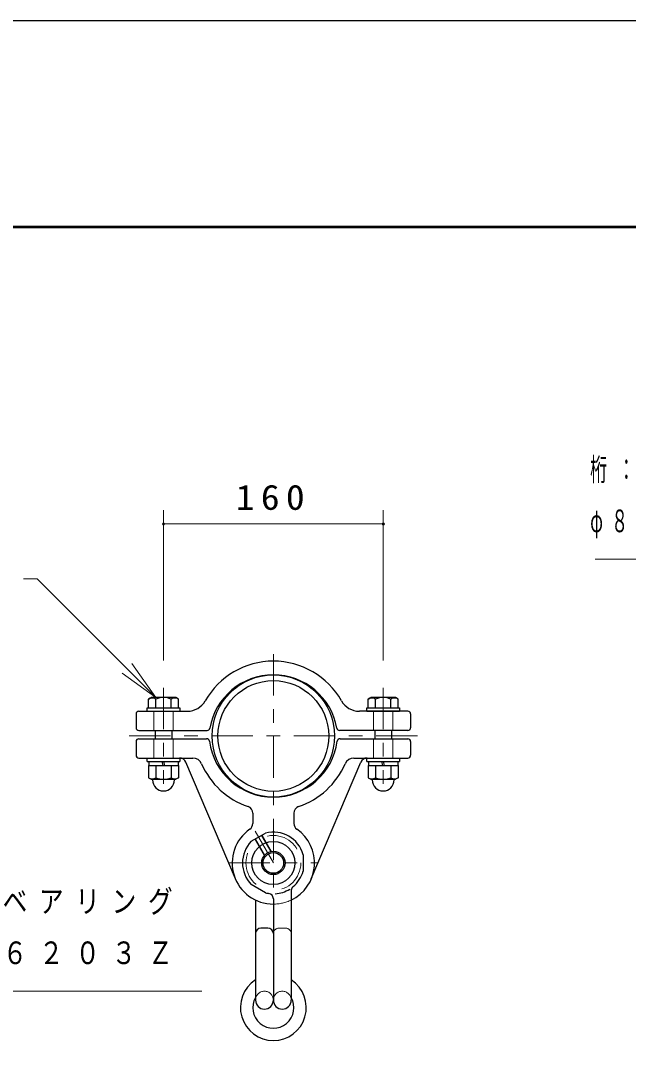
# Model space of a CAD drawing. Units: millimetres on the paper, with parts at other scales. Extents: x 197 to 617, y 140 to 437.
# Drawn here: x 369.2 to 413.5, y 361.2 to 436.9 of the extents above; entities that cross this region are included whole.
import ezdxf

# ---------------------------------------------------------------- set-up
doc = ezdxf.new("R2010")
doc.units = ezdxf.units.MM
doc.linetypes.add('USER1', pattern=[4.5, 2.5, -2])
doc.linetypes.add('USER2', pattern=[6, 3, -1, 1, -1])
for name, color, linetype, lineweight in [('A3図枠', 140, 'Continuous', 50), ('線', 2, 'Continuous', 25), ('補助', 2, 'Continuous', 13)]:
    doc.layers.add(name, color=color, linetype=linetype, lineweight=lineweight)
doc.styles.add('ＭＳ ゴシック', font='')
doc.styles.get('ＭＳ ゴシック').set_extended_font_data('MS Gothic')

# ---------------------------------------------------------------- blocks, each defined once
blk = doc.blocks.new('dimension_origin')
at = {"color": 0, "linetype": 'Continuous', "lineweight": -2}
blk.add_circle((0, 0), 1.25, dxfattribs=at)

msp = doc.modelspace()

# ---------------------------------------------------------------- linework, layer by layer
at = {"layer": 'A3図枠', "color": 7}
msp.add_line((599.181, 421.877), (214.181, 421.877), dxfattribs=at)
at = {"layer": '線', "color": 1, "linetype": 'USER2', "lineweight": 13}
for p, q in [((387.634, 390.735), (387.634, 372.025)), ((379.634, 388.28), (379.634, 381.28)), ((395.634, 388.28), (395.634, 381.28)), ((377.134, 384.78), (398.134, 384.78)), ((387.634, 375.525), (386.3, 377.836)), ((384.376, 375.525), (390.892, 375.525))]:
    msp.add_line(p, q, dxfattribs=at)
at = {"layer": '線'}
for p, q in [((378.537, 387.472), (378.734, 387.585)), ((380.534, 387.585), (378.734, 387.585)), ((380.731, 387.472), (380.534, 387.585)), ((394.537, 387.472), (394.734, 387.585)), ((396.534, 387.585), (394.734, 387.585)), ((396.731, 387.472), (396.534, 387.585)), ((378.434, 386.835), (380.834, 386.835)), ((378.434, 386.585), (378.434, 386.835)), ((378.537, 386.835), (378.537, 387.472)), ((378.537, 386.835), (380.731, 386.835)), ((379.086, 386.835), (379.086, 387.472)), ((380.183, 386.835), (380.183, 387.472)), ((380.731, 386.835), (380.731, 387.472)), ((380.834, 386.835), (380.834, 386.585)), ((394.434, 386.835), (396.834, 386.835)), ((394.434, 386.585), (394.434, 386.835)), ((394.537, 386.835), (394.537, 387.472)), ((394.537, 386.835), (396.731, 386.835)), ((395.086, 386.835), (395.086, 387.472)), ((396.183, 386.835), (396.183, 387.472)), ((396.731, 386.835), (396.731, 387.472)), ((396.834, 386.835), (396.834, 386.585)), ((378.434, 386.585), (380.834, 386.585)), ((394.434, 386.585), (396.834, 386.585)), ((379.034, 385.185), (379.034, 384.575)), ((380.234, 385.185), (380.234, 384.575)), ((395.034, 385.185), (395.034, 384.575)), ((396.234, 385.185), (396.234, 384.575)), ((378.434, 383.175), (380.834, 383.175)), ((378.434, 382.925), (378.434, 383.175)), ((380.834, 383.175), (380.834, 382.925)), ((394.434, 383.175), (396.834, 383.175)), ((394.434, 382.925), (394.434, 383.175)), ((396.834, 383.175), (396.834, 382.925)), ((378.434, 382.925), (380.834, 382.925)), ((378.537, 382.625), (380.731, 382.625)), ((378.537, 382.625), (378.537, 381.739)), ((378.559, 382.925), (380.709, 382.925)), ((378.559, 382.925), (378.559, 382.625)), ((378.559, 382.625), (380.709, 382.625)), ((379.086, 382.625), (379.086, 381.739)), ((379.617, 382.625), (379.537, 382.925)), ((379.731, 382.625), (379.651, 382.925)), ((380.183, 382.625), (380.183, 381.739)), ((380.709, 382.925), (380.709, 382.625)), ((380.731, 382.625), (380.731, 381.739)), ((394.434, 382.925), (396.834, 382.925)), ((394.537, 382.625), (396.731, 382.625)), ((394.537, 382.625), (394.537, 381.739)), ((394.559, 382.925), (396.709, 382.925)), ((394.559, 382.925), (394.559, 382.625)), ((394.559, 382.625), (396.709, 382.625)), ((395.086, 382.625), (395.086, 381.739)), ((395.617, 382.625), (395.537, 382.925)), ((395.731, 382.625), (395.651, 382.925)), ((396.183, 382.625), (396.183, 381.739)), ((396.709, 382.925), (396.709, 382.625)), ((396.731, 382.625), (396.731, 381.739)), ((378.537, 381.739), (378.734, 381.625)), ((378.734, 381.625), (380.534, 381.625)), ((378.834, 381.575), (378.834, 381.625)), ((380.434, 381.575), (380.434, 381.625)), ((380.731, 381.739), (380.534, 381.625)), ((394.537, 381.739), (394.734, 381.625)), ((394.734, 381.625), (396.534, 381.625)), ((394.834, 381.575), (394.834, 381.625)), ((396.434, 381.575), (396.434, 381.625)), ((396.731, 381.739), (396.534, 381.625))]:
    msp.add_line(p, q, dxfattribs=at)
at = {"layer": '線', "color": 7}
for p, q in [((377.634, 386.385), (377.634, 385.385)), ((377.834, 386.585), (381.37, 386.585)), ((397.434, 386.585), (393.898, 386.585)), ((397.634, 386.385), (397.634, 385.385)), ((377.834, 385.185), (382.808, 385.185)), ((377.834, 384.575), (382.777, 384.575)), ((397.434, 385.185), (392.46, 385.185)), ((392.491, 384.575), (397.434, 384.575)), ((377.634, 384.375), (377.634, 383.375)), ((397.634, 384.375), (397.634, 383.375)), ((377.834, 383.175), (381.764, 383.175)), ((393.504, 383.175), (397.434, 383.175)), ((384.872, 374.355), (381.263, 382.87)), ((390.396, 374.355), (394.005, 382.87)), ((386.134, 379.157), (386.134, 378.398)), ((389.134, 379.157), (389.134, 378.398)), ((386.03, 377.103), (387.069, 377.703)), ((389.803, 376.125), (389.803, 374.925)), ((387.069, 373.347), (386.03, 373.947)), ((388.934, 373.492), (388.934, 365.525)), ((386.334, 372.822), (386.334, 365.525)), ((387.634, 372.906), (387.634, 365.525)), ((387.634, 372.525), (387.634, 365.525)), ((387.234, 370.775), (386.734, 370.775))]:
    msp.add_line(p, q, dxfattribs=at)
at = {"layer": '線', "color": 4, "linetype": 'USER1', "lineweight": 13}
for p, q in [((378.934, 386.585), (378.934, 385.185)), ((380.334, 386.585), (380.334, 385.185)), ((394.934, 386.585), (394.934, 385.185)), ((396.334, 386.585), (396.334, 385.185)), ((378.934, 384.575), (378.934, 383.175)), ((380.334, 384.575), (380.334, 383.175)), ((394.934, 384.575), (394.934, 383.175)), ((396.334, 384.575), (396.334, 383.175)), ((386.977, 376.064), (386.29, 377.253)), ((387.004, 376.096), (386.325, 377.273)), ((387.455, 376.356), (386.775, 377.533)), ((387.496, 376.364), (386.81, 377.553)), ((388.034, 370.775), (388.534, 370.775))]:
    msp.add_line(p, q, dxfattribs=at)
at = {"layer": '線', "color": 7}
msp.add_lwpolyline([(196.588, 139.92), (616.697, 139.92), (616.697, 436.915), (196.588, 436.915)], close=True, dxfattribs=at)
at = {"layer": '線'}
for centre, radius in [((387.634, 384.78), 4.455), ((387.634, 384.78), 4.035), ((387.634, 375.525), 1.575), ((387.634, 375.525), 0.85), ((387.634, 375.525), 0.75)]:
    msp.add_circle(centre, radius, dxfattribs=at)
at = {"layer": '線', "color": 4, "linetype": 'USER1', "lineweight": 13}
msp.add_circle((387.634, 375.525), 2, dxfattribs=at)
at = {"layer": '線', "color": 7}
msp.add_circle((387.634, 375.525), 0.85, dxfattribs=at)
for centre, radius, start, end in [((387.634, 384.535), 5.7, 29.54161, 150.45839), ((387.634, 384.535), 4.7, 9.9896, 170.0104), ((381.37, 388.085), 1.5, 270, 330.45839), ((393.898, 388.085), 1.5, 209.54161, 270), ((377.834, 386.385), 0.2, 90, 180), ((397.434, 386.385), 0.2, 0, 90), ((377.834, 385.385), 0.2, 180, 270), ((382.808, 385.385), 0.2, 270, 350.0104), ((392.46, 385.385), 0.2, 189.9896, 270), ((397.434, 385.385), 0.2, 270, 0), ((377.834, 384.375), 0.2, 90, 180), ((382.777, 384.375), 0.2, 7.62293, 90), ((392.491, 384.375), 0.2, 90, 172.37707), ((397.434, 384.375), 0.2, 0, 90), ((387.634, 385.025), 4.7, 187.62293, 352.37707), ((377.834, 383.375), 0.2, 180, 270), ((380.803, 382.675), 0.5, 22.96524, 90), ((381.764, 382.475), 0.7, 23.48053, 90), ((393.504, 382.475), 0.7, 90, 156.51946), ((394.465, 382.675), 0.5, 90, 157.03475), ((397.434, 383.375), 0.2, 270, 0), ((387.634, 385.025), 5.7, 203.48054, 251.18094), ((387.634, 385.025), 5.7, 288.81906, 336.51947), ((385.634, 379.157), 0.5, 0, 71.18094), ((389.634, 379.157), 0.5, 108.81906, 180), ((387.634, 375.525), 3, 124.84991, 270), ((385.634, 378.398), 0.5, 304.8499, 0), ((387.634, 375.525), 2.25, 15.46601, 104.53399), ((387.634, 375.525), 3, 295.67929, 55.15009), ((389.634, 378.398), 0.5, 180, 235.15009), ((387.634, 375.525), 2.25, 135.46601, 224.53399), ((387.634, 375.525), 2.25, 309.90447, 344.53399), ((387.634, 375.525), 2.25, 255.46601, 261.3184), ((387.234, 372.906), 0.4, 0, 81.3184), ((389.334, 373.492), 0.4, 129.90447, 180), ((386.734, 370.375), 0.4, 90, 180), ((387.234, 370.375), 0.4, 0, 90), ((386.984, 365.525), 0.65, 180, 0), ((388.284, 365.525), 0.65, 180, 0)]:
    msp.add_arc(centre, radius, start, end, dxfattribs=at)
at = {"layer": '線'}
for centre, radius, start, end in [((379.634, 386.206), 1.38, 66.57346, 113.42654), ((395.634, 386.206), 1.38, 66.57346, 113.42654), ((378.811, 386.997), 0.548, 60.00001, 119.99999), ((380.457, 386.997), 0.548, 60.00001, 119.99999), ((394.811, 386.997), 0.548, 60.00001, 119.99999), ((396.457, 386.997), 0.548, 60.00001, 119.99999), ((378.811, 382.214), 0.548, 240.00001, 299.99999), ((379.634, 381.575), 0.8, 180, 0), ((379.634, 383.005), 1.38, 246.57346, 293.42654), ((380.457, 382.214), 0.548, 240.00001, 299.99999), ((394.811, 382.214), 0.548, 240.00001, 299.99999), ((395.634, 381.575), 0.8, 180, 0), ((395.634, 383.005), 1.38, 246.57346, 293.42654), ((396.457, 382.214), 0.548, 240.00001, 299.99999), ((387.634, 375.525), 2.25, 273.41244, 301.90804), ((387.634, 364.978), 2.4, 122.79717, 57.20283), ((387.634, 364.978), 1.5, 150.07357, 29.92643)]:
    msp.add_arc(centre, radius, start, end, dxfattribs=at)
at = {"layer": '線', "color": 4, "linetype": 'USER1', "lineweight": 13}
for centre, radius, start, end in [((387.634, 375.525), 3, 270, 295.67929), ((388.034, 370.375), 0.4, 90, 180), ((388.534, 370.375), 0.4, 0, 90), ((386.984, 365.525), 0.65, 0, 180), ((388.284, 365.525), 0.65, 0, 180)]:
    msp.add_arc(centre, radius, start, end, dxfattribs=at)
at = {"layer": '補助'}
for p, q in [((379.634, 390.28), (379.634, 401.235)), ((395.634, 390.28), (395.634, 401.235)), ((379.634, 400.235), (395.634, 400.235)), ((411.083, 397.66), (427.479, 397.66)), ((370.436, 396.235), (369.436, 396.235)), ((376.964, 389.707), (370.436, 396.235)), ((377.318, 390.06), (379.086, 387.585)), ((376.611, 389.353), (379.086, 387.585)), ((379.086, 387.585), (376.964, 389.707)), ((368.189, 366.175), (382.421, 366.175))]:
    msp.add_line(p, q, dxfattribs=at)

# ---------------------------------------------------------------- block references
at = {"layer": '補助', "xscale": 0.0667, "yscale": 0.0667}
msp.add_blockref('dimension_origin', (379.634, 400.235), dxfattribs=at)
at = {"layer": '補助', "xscale": 0.0667, "yscale": 0.0667, "rotation": 180}
msp.add_blockref('dimension_origin', (395.634, 400.235), dxfattribs=at)

# ---------------------------------------------------------------- texts
at = {"layer": '補助', "style": 'ＭＳ ゴシック'}
for s, insert, char_height, attachment_point in [('\\T1.63;\\W0.55;桁：', (410.708, 405.035), 1.65, 1), ('\\T1.33;\\W1.1;160', (387.634, 401.235), 1.833, 8), ('\\T1.63;\\W0.55;φ８９．１×４．２', (410.708, 401.285), 1.65, 1), ('\\T1.47;\\W0.8;ベアリング', (367.914, 373.55), 1.65, 1), ('\\T1.47;\\W0.8;６２０３Ｚ', (367.914, 369.8), 1.65, 1)]:
    msp.add_mtext(s, dxfattribs=dict(at, insert=insert, char_height=char_height, attachment_point=attachment_point))

doc.saveas('drawing.dxf')
